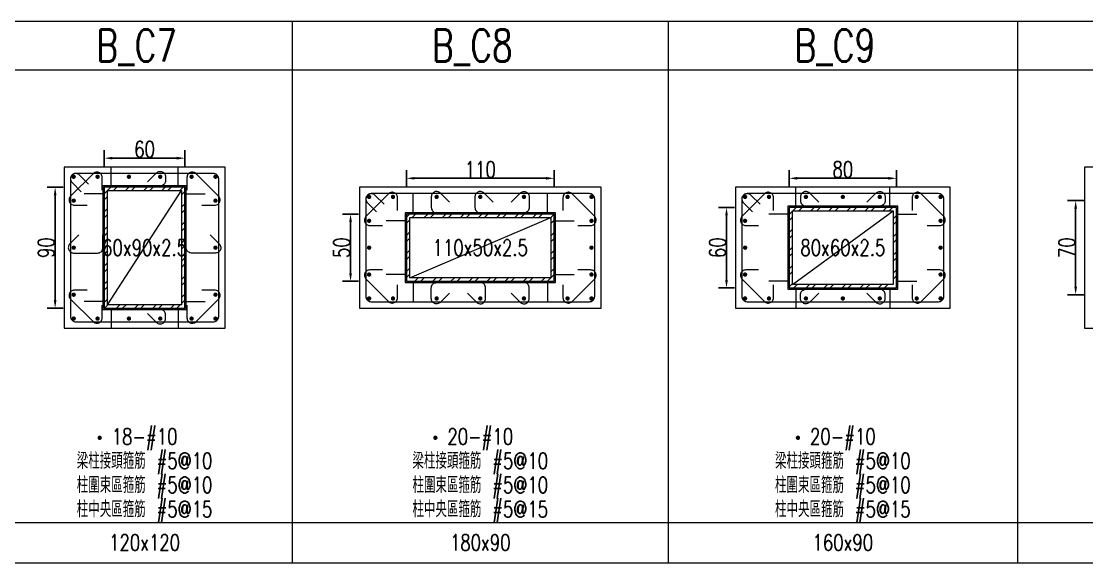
# Model space of a CAD drawing. Header units: millimetres. Extents: x 1284 to 6172, y 54950 to 59013.
# Drawn here: x 3665 to 4459, y 54950 to 55353 of the extents above; entities that cross this region are included whole.
import ezdxf
from ezdxf.enums import TextEntityAlignment as Align

# ---------------------------------------------------------------- set-up
doc = ezdxf.new("R2010")
doc.units = ezdxf.units.MM
for name, color, linetype in [('主筋斷面', 1, 'Continuous'), ('文字-主筋根數', 7, 'Continuous'), ('文字-剪力筋 中央區', 7, 'Continuous'), ('文字-剪力筋-BC', 7, 'Continuous'), ('文字-剪力筋-圍束區', 7, 'Continuous'), ('文字-斷面尺寸', 7, 'Continuous'), ('文字-柱線名稱', 7, 'Continuous'), ('文字-輔助字', 7, 'Continuous'), ('柱斷面線', 4, 'Continuous'), ('標註字', 4, 'Continuous'), ('箍筋線', 1, 'Continuous'), ('網格線', 7, 'Continuous'), ('鋼柱', 11, 'Continuous')]:
    doc.layers.add(name, color=color, linetype=linetype)
doc.styles.add('note', font='txt.shx', dxfattribs={"width": 0.75, "height": 12})
doc.styles.add('TXT', font='TXT.shx', dxfattribs={"width": 0.8, "bigfont": 'ae.shx'})
doc.dimstyles.new('RCAD_DIM', dxfattribs={"dimtxt": 12, "dimasz": 6, "dimexe": 6, "dimexo": 0.625, "dimtad": 1, "dimdec": 0, "dimdsep": 46, "dimtxsty": 'note', "dimcen": 2.5, "dimclrd": 256, "dimclre": 256, "dimclrt": 256, "dimadec": 0, "dimazin": 0, "dimtfac": 1, "dimtmove": 0, "dimatfit": 3, "dimfxl": 0, "dimtolj": 1, "dimarcsym": 0})
pattern_1 = [(45, (2267.082, 54949.834), (-6.73519, 6.73519), []), (45, (2271.572, 54949.834), (-6.73519, 6.73519), [])]

# ---------------------------------------------------------------- blocks, each defined once
blk = doc.blocks.new('*D351')
at = {"layer": 'Defpoints', "color": 0}
for p in [(3787.08, 55250.96), (3727.08, 55244.33), (3787.08, 55244.33)]:
    blk.add_point(p, dxfattribs=at)
at = {"layer": '標註字', "lineweight": -2}
for p, q in [((3727.08, 55244.96), (3727.08, 55256.96)), ((3787.08, 55244.96), (3787.08, 55256.96)), ((3733.08, 55250.96), (3781.08, 55250.96))]:
    blk.add_line(p, q, dxfattribs=at)
at = {"layer": '標註字'}
for points in [[(3733.08, 55251.96), (3733.08, 55249.96), (3727.08, 55250.96)], [(3781.08, 55251.96), (3781.08, 55249.96), (3787.08, 55250.96)]]:
    blk.add_solid(points, dxfattribs=at)
at = {"layer": '標註字', "insert": (3757.08, 55257.58), "char_height": 12, "attachment_point": 5, "style": 'note'}
blk.add_mtext('\\A1;60', dxfattribs=at)
blk = doc.blocks.new('*D352')
at = {"layer": 'Defpoints', "color": 0}
for p in [(3690.46, 55229.33), (3697.08, 55229.33), (3697.08, 55139.33)]:
    blk.add_point(p, dxfattribs=at)
at = {"layer": '標註字', "lineweight": -2}
for p, q in [((3696.46, 55229.33), (3684.46, 55229.33)), ((3690.46, 55145.33), (3690.46, 55223.33)), ((3696.46, 55139.33), (3684.46, 55139.33))]:
    blk.add_line(p, q, dxfattribs=at)
at = {"layer": '標註字'}
for points in [[(3689.46, 55223.33), (3691.46, 55223.33), (3690.46, 55229.33)], [(3689.46, 55145.33), (3691.46, 55145.33), (3690.46, 55139.33)]]:
    blk.add_solid(points, dxfattribs=at)
at = {"layer": '標註字', "insert": (3683.83, 55184.33), "char_height": 12, "attachment_point": 5, "rotation": 90, "style": 'note'}
blk.add_mtext('\\A1;90', dxfattribs=at)
blk = doc.blocks.new('Circle_Filled')
at = {"const_width": 0.5}
blk.add_lwpolyline([(-0.25, 0, 1), (0.25, 0, 1)], format="xyb", close=True, dxfattribs=at)
blk = doc.blocks.new('*D353')
at = {"layer": 'Defpoints', "color": 0}
for p in [(4062.08, 55235.96), (3952.08, 55229.33), (4062.08, 55229.33)]:
    blk.add_point(p, dxfattribs=at)
at = {"layer": '標註字', "lineweight": -2}
for p, q in [((3952.08, 55229.96), (3952.08, 55241.96)), ((4062.08, 55229.96), (4062.08, 55241.96)), ((3958.08, 55235.96), (4056.08, 55235.96))]:
    blk.add_line(p, q, dxfattribs=at)
at = {"layer": '標註字'}
for points in [[(3958.08, 55236.96), (3958.08, 55234.96), (3952.08, 55235.96)], [(4056.08, 55236.96), (4056.08, 55234.96), (4062.08, 55235.96)]]:
    blk.add_solid(points, dxfattribs=at)
at = {"layer": '標註字', "insert": (4007.08, 55242.58), "char_height": 12, "attachment_point": 5, "style": 'note'}
blk.add_mtext('\\A1;110', dxfattribs=at)
blk = doc.blocks.new('*D354')
at = {"layer": 'Defpoints', "color": 0}
for p in [(3910.46, 55209.33), (3917.08, 55209.33), (3917.08, 55159.33)]:
    blk.add_point(p, dxfattribs=at)
at = {"layer": '標註字', "lineweight": -2}
for p, q in [((3916.46, 55209.33), (3904.46, 55209.33)), ((3910.46, 55165.33), (3910.46, 55203.33)), ((3916.46, 55159.33), (3904.46, 55159.33))]:
    blk.add_line(p, q, dxfattribs=at)
at = {"layer": '標註字'}
for points in [[(3909.46, 55203.33), (3911.46, 55203.33), (3910.46, 55209.33)], [(3909.46, 55165.33), (3911.46, 55165.33), (3910.46, 55159.33)]]:
    blk.add_solid(points, dxfattribs=at)
at = {"layer": '標註字', "insert": (3903.83, 55184.33), "char_height": 12, "attachment_point": 5, "rotation": 90, "style": 'note'}
blk.add_mtext('\\A1;50', dxfattribs=at)
blk = doc.blocks.new('*D355')
at = {"layer": 'Defpoints', "color": 0}
for p in [(4317.08, 55235.96), (4237.08, 55229.33), (4317.08, 55229.33)]:
    blk.add_point(p, dxfattribs=at)
at = {"layer": '標註字', "lineweight": -2}
for p, q in [((4237.08, 55229.96), (4237.08, 55241.96)), ((4317.08, 55229.96), (4317.08, 55241.96)), ((4243.08, 55235.96), (4311.08, 55235.96))]:
    blk.add_line(p, q, dxfattribs=at)
at = {"layer": '標註字'}
for points in [[(4243.08, 55236.96), (4243.08, 55234.96), (4237.08, 55235.96)], [(4311.08, 55236.96), (4311.08, 55234.96), (4317.08, 55235.96)]]:
    blk.add_solid(points, dxfattribs=at)
at = {"layer": '標註字', "insert": (4277.08, 55242.58), "char_height": 12, "attachment_point": 5, "style": 'note'}
blk.add_mtext('\\A1;80', dxfattribs=at)
blk = doc.blocks.new('*D356')
at = {"layer": 'Defpoints', "color": 0}
for p in [(4190.46, 55214.33), (4197.08, 55214.33), (4197.08, 55154.33)]:
    blk.add_point(p, dxfattribs=at)
at = {"layer": '標註字', "lineweight": -2}
for p, q in [((4196.46, 55214.33), (4184.46, 55214.33)), ((4190.46, 55160.33), (4190.46, 55208.33)), ((4196.46, 55154.33), (4184.46, 55154.33))]:
    blk.add_line(p, q, dxfattribs=at)
at = {"layer": '標註字'}
for points in [[(4189.46, 55208.33), (4191.46, 55208.33), (4190.46, 55214.33)], [(4189.46, 55160.33), (4191.46, 55160.33), (4190.46, 55154.33)]]:
    blk.add_solid(points, dxfattribs=at)
at = {"layer": '標註字', "insert": (4183.83, 55184.33), "char_height": 12, "attachment_point": 5, "rotation": 90, "style": 'note'}
blk.add_mtext('\\A1;60', dxfattribs=at)
blk = doc.blocks.new('*D358')
at = {"layer": 'Defpoints', "color": 0}
for p in [(4450.46, 55219.33), (4457.08, 55219.33), (4457.08, 55149.33)]:
    blk.add_point(p, dxfattribs=at)
at = {"layer": '標註字', "lineweight": -2}
for p, q in [((4456.46, 55219.33), (4444.46, 55219.33)), ((4450.46, 55155.33), (4450.46, 55213.33)), ((4456.46, 55149.33), (4444.46, 55149.33))]:
    blk.add_line(p, q, dxfattribs=at)
at = {"layer": '標註字'}
for points in [[(4449.46, 55213.33), (4451.46, 55213.33), (4450.46, 55219.33)], [(4449.46, 55155.33), (4451.46, 55155.33), (4450.46, 55149.33)]]:
    blk.add_solid(points, dxfattribs=at)
at = {"layer": '標註字', "insert": (4443.83, 55184.33), "char_height": 12, "attachment_point": 5, "rotation": 90, "style": 'note'}
blk.add_mtext('\\A1;70', dxfattribs=at)

msp = doc.modelspace()

# ---------------------------------------------------------------- hatches: boundary and pattern name
at = {"layer": 'Defpoints'}
h = msp.add_hatch(dxfattribs=at)
h.set_pattern_fill('ANSI32', color=256, style=0)
h.set_pattern_definition(pattern_1)
h.paths.add_polyline_path([(3727.08, 55139.33), (3787.08, 55139.33), (3787.08, 55229.33), (3727.08, 55229.33)], flags=17)
h.paths.add_polyline_path([(3729.58, 55141.83), (3729.58, 55226.83), (3784.58, 55226.83), (3784.58, 55141.83)])
h = msp.add_hatch(dxfattribs=at)
h.set_pattern_fill('ANSI32', color=256, style=0)
h.set_pattern_definition(pattern_1)
h.paths.add_polyline_path([(4237.08, 55154.33), (4317.08, 55154.33), (4317.08, 55214.33), (4237.08, 55214.33)], flags=17)
h.paths.add_polyline_path([(4239.58, 55156.83), (4239.58, 55211.83), (4314.58, 55211.83), (4314.58, 55156.83)])
h = msp.add_hatch(dxfattribs=at)
h.set_pattern_fill('ANSI32', color=256, style=0)
h.set_pattern_definition(pattern_1)
h.paths.add_polyline_path([(3952.08, 55159.33), (4062.08, 55159.33), (4062.08, 55209.33), (3952.08, 55209.33)], flags=17)
h.paths.add_polyline_path([(3954.58, 55161.83), (3954.58, 55206.83), (4059.58, 55206.83), (4059.58, 55161.83)])

# ---------------------------------------------------------------- linework, layer by layer
at = {"layer": 'Defpoints', "lineweight": 5}
for points in [[(3732.08, 55229.33), (3732.08, 55244.33)], [(3782.08, 55229.33), (3782.08, 55244.33)], [(3727.08, 55138.33), (3788.08, 55138.33), (3788.08, 55230.33), (3726.08, 55230.33), (3726.08, 55138.33), (3727.08, 55138.33)], [(3727.08, 55224.33), (3712.08, 55224.33)], [(3729.58, 55141.83), (3784.58, 55226.83)], [(3787.08, 55224.33), (3802.08, 55224.33)], [(3957.08, 55209.33), (3957.08, 55224.33)], [(4057.08, 55209.33), (4057.08, 55224.33)], [(4242.08, 55214.33), (4242.08, 55229.33)], [(4312.08, 55214.33), (4312.08, 55229.33)], [(4237.08, 55153.33), (4318.08, 55153.33), (4318.08, 55215.33), (4236.08, 55215.33), (4236.08, 55153.33), (4237.08, 55153.33)], [(3952.08, 55158.33), (4063.08, 55158.33), (4063.08, 55210.33), (3951.08, 55210.33), (3951.08, 55158.33), (3952.08, 55158.33)], [(3954.58, 55161.83), (4059.58, 55206.83)], [(4237.08, 55209.33), (4222.08, 55209.33)], [(4239.58, 55156.83), (4314.58, 55211.83)], [(4317.08, 55209.33), (4332.08, 55209.33)], [(3952.08, 55204.33), (3937.08, 55204.33)], [(4062.08, 55204.33), (4077.08, 55204.33)], [(3952.08, 55164.33), (3937.08, 55164.33)], [(3957.08, 55159.33), (3957.08, 55144.33)], [(4057.08, 55159.33), (4057.08, 55144.33)], [(4062.08, 55164.33), (4077.08, 55164.33)], [(4237.08, 55159.33), (4222.08, 55159.33)], [(4317.08, 55159.33), (4332.08, 55159.33)], [(4242.08, 55154.33), (4242.08, 55139.33)], [(4312.08, 55154.33), (4312.08, 55139.33)], [(3727.08, 55144.33), (3712.08, 55144.33)], [(3787.08, 55144.33), (3802.08, 55144.33)], [(3732.08, 55139.33), (3732.08, 55124.33)], [(3782.08, 55139.33), (3782.08, 55124.33)]]:
    msp.add_lwpolyline(points, dxfattribs=at)
at = {"layer": '柱斷面線', "lineweight": 5}
for points in [[(3697.08, 55124.33), (3817.08, 55124.33), (3817.08, 55244.33), (3697.08, 55244.33), (3697.08, 55124.33)], [(4457.08, 55124.33), (4577.08, 55124.33), (4577.08, 55244.33), (4457.08, 55244.33), (4457.08, 55124.33)], [(3917.08, 55139.33), (4097.08, 55139.33), (4097.08, 55229.33), (3917.08, 55229.33), (3917.08, 55139.33)], [(4197.08, 55139.33), (4357.08, 55139.33), (4357.08, 55229.33), (4197.08, 55229.33), (4197.08, 55139.33)]]:
    msp.add_lwpolyline(points, dxfattribs=at)
at = {"layer": '箍筋線', "lineweight": 5}
for points in [[(3725.51, 55227.05), (3725.51, 55236.59), (3725.45, 55237.25), (3725.29, 55237.9), (3725.01, 55238.51), (3724.64, 55239.06), (3724.18, 55239.55), (3723.65, 55239.95), (3723.06, 55240.26), (3722.42, 55240.46), (3721.76, 55240.55), (3721.09, 55240.54), (3720.43, 55240.41), (3719.81, 55240.17), (3719.23, 55239.83), (3718.72, 55239.4), (3702.02, 55222.69), (3701.59, 55222.18), (3701.25, 55221.61), (3701.01, 55220.98), (3700.88, 55220.33), (3700.86, 55219.66), (3700.95, 55219), (3701.16, 55218.36), (3701.46, 55217.77), (3701.87, 55217.23), (3702.35, 55216.77), (3702.91, 55216.4), (3703.52, 55216.13), (3704.16, 55215.96), (3704.83, 55215.91), (3714.37, 55215.91)], [(3715.41, 55231.63), (3708.66, 55238.37), (3708.15, 55238.81), (3707.58, 55239.15), (3706.95, 55239.38), (3706.3, 55239.51), (3705.63, 55239.53), (3704.97, 55239.44), (3704.33, 55239.24), (3703.74, 55238.93), (3703.2, 55238.53), (3702.74, 55238.04), (3702.37, 55237.49), (3702.1, 55236.88), (3701.93, 55236.23), (3701.88, 55235.56), (3701.88, 55133.1), (3701.94, 55132.41), (3702.12, 55131.74), (3702.41, 55131.12), (3702.81, 55130.55), (3703.3, 55130.06), (3703.86, 55129.66), (3704.49, 55129.37), (3705.16, 55129.19), (3705.85, 55129.13), (3808.31, 55129.13), (3809, 55129.19), (3809.67, 55129.37), (3810.3, 55129.66), (3810.87, 55130.06), (3811.36, 55130.55), (3811.75, 55131.12), (3812.05, 55131.74), (3812.23, 55132.41), (3812.29, 55133.1), (3812.29, 55235.56), (3812.23, 55236.25), (3812.05, 55236.92), (3811.75, 55237.55), (3811.36, 55238.12), (3810.87, 55238.61), (3810.3, 55239.01), (3809.67, 55239.3), (3809, 55239.48), (3808.31, 55239.54), (3705.85, 55239.54), (3705.19, 55239.48), (3704.54, 55239.32), (3703.93, 55239.04), (3703.37, 55238.67), (3702.89, 55238.21), (3702.49, 55237.68), (3702.18, 55237.09), (3701.98, 55236.45), (3701.88, 55235.79), (3701.9, 55235.12), (3702.03, 55234.46), (3702.27, 55233.84), (3702.61, 55233.26), (3703.04, 55232.75), (3709.79, 55226.01)], [(3759.19, 55233.22), (3765.94, 55239.96), (3766.45, 55240.4), (3767.02, 55240.74), (3767.65, 55240.97), (3768.3, 55241.1), (3768.97, 55241.12), (3769.63, 55241.03), (3770.27, 55240.83), (3770.86, 55240.52), (3771.4, 55240.12), (3771.86, 55239.63), (3772.23, 55239.08), (3772.5, 55238.47), (3772.67, 55237.82), (3772.72, 55237.15), (3772.72, 55234.31), (3772.66, 55233.62), (3772.48, 55232.95), (3772.19, 55232.32), (3771.79, 55231.75), (3771.3, 55231.26), (3770.74, 55230.87), (3770.11, 55230.57), (3769.44, 55230.39), (3768.75, 55230.33), (3759.21, 55230.33)], [(3799.79, 55215.91), (3809.33, 55215.91), (3810, 55215.96), (3810.65, 55216.13), (3811.26, 55216.4), (3811.81, 55216.77), (3812.3, 55217.23), (3812.7, 55217.77), (3813.01, 55218.36), (3813.21, 55219), (3813.3, 55219.66), (3813.28, 55220.33), (3813.15, 55220.98), (3812.92, 55221.61), (3812.58, 55222.18), (3812.14, 55222.69), (3795.44, 55239.4), (3794.93, 55239.83), (3794.35, 55240.17), (3793.73, 55240.41), (3793.08, 55240.54), (3792.41, 55240.55), (3791.75, 55240.46), (3791.11, 55240.26), (3790.52, 55239.95), (3789.98, 55239.55), (3789.52, 55239.06), (3789.15, 55238.51), (3788.88, 55237.9), (3788.71, 55237.25), (3788.66, 55236.59), (3788.66, 55227.05)], [(3945.51, 55212.05), (3945.51, 55221.59), (3945.45, 55222.25), (3945.29, 55222.9), (3945.01, 55223.51), (3944.64, 55224.06), (3944.18, 55224.55), (3943.65, 55224.95), (3943.06, 55225.26), (3942.42, 55225.46), (3941.76, 55225.55), (3941.09, 55225.54), (3940.43, 55225.41), (3939.81, 55225.17), (3939.23, 55224.83), (3938.72, 55224.4), (3922.02, 55207.69), (3921.59, 55207.18), (3921.25, 55206.61), (3921.01, 55205.98), (3920.88, 55205.33), (3920.86, 55204.66), (3920.95, 55204), (3921.16, 55203.36), (3921.46, 55202.77), (3921.87, 55202.23), (3922.35, 55201.77), (3922.91, 55201.4), (3923.52, 55201.13), (3924.16, 55200.96), (3924.83, 55200.91), (3934.37, 55200.91)], [(3935.41, 55216.63), (3928.66, 55223.37), (3928.15, 55223.81), (3927.58, 55224.15), (3926.95, 55224.38), (3926.3, 55224.51), (3925.63, 55224.53), (3924.97, 55224.44), (3924.33, 55224.24), (3923.74, 55223.93), (3923.2, 55223.53), (3922.74, 55223.04), (3922.37, 55222.49), (3922.1, 55221.88), (3921.93, 55221.23), (3921.88, 55220.56), (3921.88, 55148.1), (3921.94, 55147.41), (3922.12, 55146.74), (3922.41, 55146.12), (3922.81, 55145.55), (3923.3, 55145.06), (3923.86, 55144.66), (3924.49, 55144.37), (3925.16, 55144.19), (3925.85, 55144.13), (4088.31, 55144.13), (4089, 55144.19), (4089.67, 55144.37), (4090.3, 55144.66), (4090.87, 55145.06), (4091.36, 55145.55), (4091.75, 55146.12), (4092.05, 55146.74), (4092.23, 55147.41), (4092.29, 55148.1), (4092.29, 55220.56), (4092.23, 55221.25), (4092.05, 55221.92), (4091.75, 55222.55), (4091.36, 55223.12), (4090.87, 55223.61), (4090.3, 55224.01), (4089.67, 55224.3), (4089, 55224.48), (4088.31, 55224.54), (3925.85, 55224.54), (3925.19, 55224.48), (3924.54, 55224.32), (3923.93, 55224.04), (3923.37, 55223.67), (3922.89, 55223.21), (3922.49, 55222.68), (3922.18, 55222.09), (3921.98, 55221.45), (3921.88, 55220.79), (3921.9, 55220.12), (3922.03, 55219.46), (3922.27, 55218.84), (3922.61, 55218.26), (3923.04, 55217.75), (3929.79, 55211.01)], [(3984.14, 55218.22), (3977.39, 55224.96), (3976.88, 55225.4), (3976.31, 55225.74), (3975.68, 55225.97), (3975.03, 55226.1), (3974.36, 55226.12), (3973.7, 55226.03), (3973.06, 55225.83), (3972.47, 55225.52), (3971.93, 55225.12), (3971.47, 55224.63), (3971.1, 55224.08), (3970.83, 55223.47), (3970.66, 55222.82), (3970.61, 55222.15), (3970.61, 55214.31), (3970.67, 55213.62), (3970.85, 55212.95), (3971.14, 55212.32), (3971.54, 55211.75), (3972.03, 55211.26), (3972.59, 55210.87), (3973.22, 55210.57), (3973.89, 55210.39), (3974.58, 55210.33), (3984.12, 55210.33)], [(4016.64, 55218.22), (4009.89, 55224.96), (4009.38, 55225.4), (4008.81, 55225.74), (4008.18, 55225.97), (4007.53, 55226.1), (4006.86, 55226.12), (4006.2, 55226.03), (4005.56, 55225.83), (4004.97, 55225.52), (4004.43, 55225.12), (4003.97, 55224.63), (4003.6, 55224.08), (4003.33, 55223.47), (4003.16, 55222.82), (4003.11, 55222.15), (4003.11, 55214.31), (4003.17, 55213.62), (4003.35, 55212.95), (4003.64, 55212.32), (4004.04, 55211.75), (4004.53, 55211.26), (4005.09, 55210.87), (4005.72, 55210.57), (4006.39, 55210.39), (4007.08, 55210.33), (4016.62, 55210.33)], [(4030.03, 55218.22), (4036.77, 55224.96), (4037.28, 55225.4), (4037.86, 55225.74), (4038.48, 55225.97), (4039.14, 55226.1), (4039.8, 55226.12), (4040.47, 55226.03), (4041.1, 55225.83), (4041.7, 55225.52), (4042.23, 55225.12), (4042.69, 55224.63), (4043.06, 55224.08), (4043.33, 55223.47), (4043.5, 55222.82), (4043.56, 55222.15), (4043.56, 55214.31), (4043.5, 55213.62), (4043.32, 55212.95), (4043.02, 55212.32), (4042.63, 55211.75), (4042.14, 55211.26), (4041.57, 55210.87), (4040.94, 55210.57), (4040.27, 55210.39), (4039.58, 55210.33), (4030.04, 55210.33)], [(4079.79, 55200.91), (4089.33, 55200.91), (4090, 55200.96), (4090.65, 55201.13), (4091.26, 55201.4), (4091.81, 55201.77), (4092.3, 55202.23), (4092.7, 55202.77), (4093.01, 55203.36), (4093.21, 55204), (4093.3, 55204.66), (4093.28, 55205.33), (4093.15, 55205.98), (4092.92, 55206.61), (4092.58, 55207.18), (4092.14, 55207.69), (4075.44, 55224.4), (4074.93, 55224.83), (4074.35, 55225.17), (4073.73, 55225.41), (4073.08, 55225.54), (4072.41, 55225.55), (4071.75, 55225.46), (4071.11, 55225.26), (4070.52, 55224.95), (4069.98, 55224.55), (4069.52, 55224.06), (4069.15, 55223.51), (4068.88, 55222.9), (4068.71, 55222.25), (4068.66, 55221.59), (4068.66, 55212.05)], [(4225.51, 55212.05), (4225.51, 55221.59), (4225.45, 55222.25), (4225.29, 55222.9), (4225.01, 55223.51), (4224.64, 55224.06), (4224.18, 55224.55), (4223.65, 55224.95), (4223.06, 55225.26), (4222.42, 55225.46), (4221.76, 55225.55), (4221.09, 55225.54), (4220.43, 55225.41), (4219.81, 55225.17), (4219.23, 55224.83), (4218.72, 55224.4), (4202.02, 55207.69), (4201.59, 55207.18), (4201.25, 55206.61), (4201.01, 55205.98), (4200.88, 55205.33), (4200.86, 55204.66), (4200.95, 55204), (4201.16, 55203.36), (4201.46, 55202.77), (4201.87, 55202.23), (4202.35, 55201.77), (4202.91, 55201.4), (4203.52, 55201.13), (4204.16, 55200.96), (4204.83, 55200.91), (4214.37, 55200.91)], [(4215.41, 55216.63), (4208.66, 55223.37), (4208.15, 55223.81), (4207.58, 55224.15), (4206.95, 55224.38), (4206.3, 55224.51), (4205.63, 55224.53), (4204.97, 55224.44), (4204.33, 55224.24), (4203.74, 55223.93), (4203.2, 55223.53), (4202.74, 55223.04), (4202.37, 55222.49), (4202.1, 55221.88), (4201.93, 55221.23), (4201.88, 55220.56), (4201.88, 55148.1), (4201.94, 55147.41), (4202.12, 55146.74), (4202.41, 55146.12), (4202.81, 55145.55), (4203.3, 55145.06), (4203.86, 55144.66), (4204.49, 55144.37), (4205.16, 55144.19), (4205.85, 55144.13), (4348.31, 55144.13), (4349, 55144.19), (4349.67, 55144.37), (4350.3, 55144.66), (4350.87, 55145.06), (4351.36, 55145.55), (4351.75, 55146.12), (4352.05, 55146.74), (4352.23, 55147.41), (4352.29, 55148.1), (4352.29, 55220.56), (4352.23, 55221.25), (4352.05, 55221.92), (4351.75, 55222.55), (4351.36, 55223.12), (4350.87, 55223.61), (4350.3, 55224.01), (4349.67, 55224.3), (4349, 55224.48), (4348.31, 55224.54), (4205.85, 55224.54), (4205.19, 55224.48), (4204.54, 55224.32), (4203.93, 55224.04), (4203.37, 55223.67), (4202.89, 55223.21), (4202.49, 55222.68), (4202.18, 55222.09), (4201.98, 55221.45), (4201.88, 55220.79), (4201.9, 55220.12), (4202.03, 55219.46), (4202.27, 55218.84), (4202.61, 55218.26), (4203.04, 55217.75), (4209.79, 55211.01)], [(4259.14, 55218.22), (4252.39, 55224.96), (4251.88, 55225.4), (4251.31, 55225.74), (4250.68, 55225.97), (4250.03, 55226.1), (4249.36, 55226.12), (4248.7, 55226.03), (4248.06, 55225.83), (4247.47, 55225.52), (4246.93, 55225.12), (4246.47, 55224.63), (4246.1, 55224.08), (4245.83, 55223.47), (4245.66, 55222.82), (4245.61, 55222.15), (4245.61, 55219.31), (4245.67, 55218.62), (4245.85, 55217.95), (4246.14, 55217.32), (4246.54, 55216.75), (4247.03, 55216.26), (4247.59, 55215.87), (4248.22, 55215.57), (4248.89, 55215.39), (4249.58, 55215.33), (4259.12, 55215.33)], [(4295.03, 55218.22), (4301.77, 55224.96), (4302.28, 55225.4), (4302.86, 55225.74), (4303.48, 55225.97), (4304.14, 55226.1), (4304.8, 55226.12), (4305.47, 55226.03), (4306.1, 55225.83), (4306.7, 55225.52), (4307.23, 55225.12), (4307.69, 55224.63), (4308.06, 55224.08), (4308.33, 55223.47), (4308.5, 55222.82), (4308.56, 55222.15), (4308.56, 55219.31), (4308.5, 55218.62), (4308.32, 55217.95), (4308.02, 55217.32), (4307.63, 55216.75), (4307.14, 55216.26), (4306.57, 55215.87), (4305.94, 55215.57), (4305.27, 55215.39), (4304.58, 55215.33), (4295.04, 55215.33)], [(4339.79, 55200.91), (4349.33, 55200.91), (4350, 55200.96), (4350.65, 55201.13), (4351.26, 55201.4), (4351.81, 55201.77), (4352.3, 55202.23), (4352.7, 55202.77), (4353.01, 55203.36), (4353.21, 55204), (4353.3, 55204.66), (4353.28, 55205.33), (4353.15, 55205.98), (4352.92, 55206.61), (4352.58, 55207.18), (4352.14, 55207.69), (4335.44, 55224.4), (4334.93, 55224.83), (4334.35, 55225.17), (4333.73, 55225.41), (4333.08, 55225.54), (4332.41, 55225.55), (4331.75, 55225.46), (4331.11, 55225.26), (4330.52, 55224.95), (4329.98, 55224.55), (4329.52, 55224.06), (4329.15, 55223.51), (4328.88, 55222.9), (4328.71, 55222.25), (4328.66, 55221.59), (4328.66, 55212.05)], [(3708.2, 55193.89), (3701.45, 55187.14), (3701.02, 55186.63), (3700.68, 55186.06), (3700.44, 55185.43), (3700.31, 55184.78), (3700.29, 55184.11), (3700.39, 55183.45), (3700.59, 55182.81), (3700.9, 55182.22), (3701.3, 55181.69), (3701.78, 55181.23), (3702.34, 55180.85), (3702.95, 55180.58), (3703.6, 55180.42), (3704.26, 55180.36), (3722.11, 55180.36), (3722.8, 55180.42), (3723.47, 55180.6), (3724.09, 55180.89), (3724.66, 55181.29), (3725.15, 55181.78), (3725.55, 55182.35), (3725.84, 55182.97), (3726.02, 55183.64), (3726.08, 55184.33), (3726.08, 55193.87)], [(3805.97, 55193.89), (3812.71, 55187.14), (3813.14, 55186.63), (3813.48, 55186.06), (3813.72, 55185.43), (3813.85, 55184.78), (3813.87, 55184.11), (3813.78, 55183.45), (3813.57, 55182.81), (3813.27, 55182.22), (3812.87, 55181.69), (3812.38, 55181.23), (3811.82, 55180.85), (3811.21, 55180.58), (3810.57, 55180.42), (3809.9, 55180.36), (3792.06, 55180.36), (3791.37, 55180.42), (3790.7, 55180.6), (3790.07, 55180.89), (3789.5, 55181.29), (3789.01, 55181.78), (3788.61, 55182.35), (3788.32, 55182.97), (3788.14, 55183.64), (3788.08, 55184.33), (3788.08, 55193.87)], [(3934.37, 55167.76), (3924.83, 55167.76), (3924.16, 55167.7), (3923.52, 55167.54), (3922.91, 55167.26), (3922.35, 55166.89), (3921.87, 55166.43), (3921.46, 55165.9), (3921.16, 55165.31), (3920.95, 55164.67), (3920.86, 55164.01), (3920.88, 55163.34), (3921.01, 55162.69), (3921.25, 55162.06), (3921.59, 55161.49), (3922.02, 55160.98), (3938.72, 55144.27), (3939.23, 55143.84), (3939.81, 55143.5), (3940.43, 55143.26), (3941.09, 55143.13), (3941.76, 55143.11), (3942.42, 55143.21), (3943.06, 55143.41), (3943.65, 55143.72), (3944.18, 55144.12), (3944.64, 55144.6), (3945.01, 55145.16), (3945.29, 55145.77), (3945.45, 55146.42), (3945.51, 55147.08), (3945.51, 55156.62)], [(4068.66, 55156.62), (4068.66, 55147.08), (4068.71, 55146.42), (4068.88, 55145.77), (4069.15, 55145.16), (4069.52, 55144.6), (4069.98, 55144.12), (4070.52, 55143.72), (4071.11, 55143.41), (4071.75, 55143.21), (4072.41, 55143.11), (4073.08, 55143.13), (4073.73, 55143.26), (4074.35, 55143.5), (4074.93, 55143.84), (4075.44, 55144.27), (4092.14, 55160.98), (4092.58, 55161.49), (4092.92, 55162.06), (4093.15, 55162.69), (4093.28, 55163.34), (4093.3, 55164.01), (4093.21, 55164.67), (4093.01, 55165.31), (4092.7, 55165.9), (4092.3, 55166.43), (4091.81, 55166.89), (4091.26, 55167.26), (4090.65, 55167.54), (4090, 55167.7), (4089.33, 55167.76), (4079.79, 55167.76)], [(4214.37, 55167.76), (4204.83, 55167.76), (4204.16, 55167.7), (4203.52, 55167.54), (4202.91, 55167.26), (4202.35, 55166.89), (4201.87, 55166.43), (4201.46, 55165.9), (4201.16, 55165.31), (4200.95, 55164.67), (4200.86, 55164.01), (4200.88, 55163.34), (4201.01, 55162.69), (4201.25, 55162.06), (4201.59, 55161.49), (4202.02, 55160.98), (4218.72, 55144.27), (4219.23, 55143.84), (4219.81, 55143.5), (4220.43, 55143.26), (4221.09, 55143.13), (4221.76, 55143.11), (4222.42, 55143.21), (4223.06, 55143.41), (4223.65, 55143.72), (4224.18, 55144.12), (4224.64, 55144.6), (4225.01, 55145.16), (4225.29, 55145.77), (4225.45, 55146.42), (4225.51, 55147.08), (4225.51, 55156.62)], [(4328.66, 55156.62), (4328.66, 55147.08), (4328.71, 55146.42), (4328.88, 55145.77), (4329.15, 55145.16), (4329.52, 55144.6), (4329.98, 55144.12), (4330.52, 55143.72), (4331.11, 55143.41), (4331.75, 55143.21), (4332.41, 55143.11), (4333.08, 55143.13), (4333.73, 55143.26), (4334.35, 55143.5), (4334.93, 55143.84), (4335.44, 55144.27), (4352.14, 55160.98), (4352.58, 55161.49), (4352.92, 55162.06), (4353.15, 55162.69), (4353.28, 55163.34), (4353.3, 55164.01), (4353.21, 55164.67), (4353.01, 55165.31), (4352.7, 55165.9), (4352.3, 55166.43), (4351.81, 55166.89), (4351.26, 55167.26), (4350.65, 55167.54), (4350, 55167.7), (4349.33, 55167.76), (4339.79, 55167.76)], [(3714.37, 55152.76), (3704.83, 55152.76), (3704.16, 55152.7), (3703.52, 55152.54), (3702.91, 55152.26), (3702.35, 55151.89), (3701.87, 55151.43), (3701.46, 55150.9), (3701.16, 55150.31), (3700.95, 55149.67), (3700.86, 55149.01), (3700.88, 55148.34), (3701.01, 55147.69), (3701.25, 55147.06), (3701.59, 55146.49), (3702.02, 55145.98), (3718.72, 55129.27), (3719.23, 55128.84), (3719.81, 55128.5), (3720.43, 55128.26), (3721.09, 55128.13), (3721.76, 55128.11), (3722.42, 55128.21), (3723.06, 55128.41), (3723.65, 55128.72), (3724.18, 55129.12), (3724.64, 55129.6), (3725.01, 55130.16), (3725.29, 55130.77), (3725.45, 55131.42), (3725.51, 55132.08), (3725.51, 55141.62)], [(3788.66, 55141.62), (3788.66, 55132.08), (3788.71, 55131.42), (3788.88, 55130.77), (3789.15, 55130.16), (3789.52, 55129.6), (3789.98, 55129.12), (3790.52, 55128.72), (3791.11, 55128.41), (3791.75, 55128.21), (3792.41, 55128.11), (3793.08, 55128.13), (3793.73, 55128.26), (3794.35, 55128.5), (3794.93, 55128.84), (3795.44, 55129.27), (3812.14, 55145.98), (3812.58, 55146.49), (3812.92, 55147.06), (3813.15, 55147.69), (3813.28, 55148.34), (3813.3, 55149.01), (3813.21, 55149.67), (3813.01, 55150.31), (3812.7, 55150.9), (3812.3, 55151.43), (3811.81, 55151.89), (3811.26, 55152.26), (3810.65, 55152.54), (3810, 55152.7), (3809.33, 55152.76), (3799.79, 55152.76)], [(3984.14, 55150.45), (3977.39, 55143.7), (3976.88, 55143.27), (3976.31, 55142.93), (3975.68, 55142.69), (3975.03, 55142.56), (3974.36, 55142.55), (3973.7, 55142.64), (3973.06, 55142.84), (3972.47, 55143.15), (3971.93, 55143.55), (3971.47, 55144.04), (3971.1, 55144.59), (3970.83, 55145.2), (3970.66, 55145.85), (3970.61, 55146.51), (3970.61, 55154.36), (3970.67, 55155.05), (3970.85, 55155.72), (3971.14, 55156.35), (3971.54, 55156.91), (3972.03, 55157.4), (3972.59, 55157.8), (3973.22, 55158.09), (3973.89, 55158.27), (3974.58, 55158.33), (3984.12, 55158.33)], [(3997.53, 55150.45), (4004.27, 55143.7), (4004.78, 55143.27), (4005.36, 55142.93), (4005.98, 55142.69), (4006.64, 55142.56), (4007.3, 55142.55), (4007.97, 55142.64), (4008.6, 55142.84), (4009.2, 55143.15), (4009.73, 55143.55), (4010.19, 55144.04), (4010.56, 55144.59), (4010.83, 55145.2), (4011, 55145.85), (4011.06, 55146.51), (4011.06, 55154.36), (4011, 55155.05), (4010.82, 55155.72), (4010.52, 55156.35), (4010.13, 55156.91), (4009.64, 55157.4), (4009.07, 55157.8), (4008.44, 55158.09), (4007.77, 55158.27), (4007.08, 55158.33), (3997.54, 55158.33)], [(4030.03, 55150.45), (4036.77, 55143.7), (4037.28, 55143.27), (4037.86, 55142.93), (4038.48, 55142.69), (4039.14, 55142.56), (4039.8, 55142.55), (4040.47, 55142.64), (4041.1, 55142.84), (4041.7, 55143.15), (4042.23, 55143.55), (4042.69, 55144.04), (4043.06, 55144.59), (4043.33, 55145.2), (4043.5, 55145.85), (4043.56, 55146.51), (4043.56, 55154.36), (4043.5, 55155.05), (4043.32, 55155.72), (4043.02, 55156.35), (4042.63, 55156.91), (4042.14, 55157.4), (4041.57, 55157.8), (4040.94, 55158.09), (4040.27, 55158.27), (4039.58, 55158.33), (4030.04, 55158.33)], [(4259.14, 55150.45), (4252.39, 55143.7), (4251.88, 55143.27), (4251.31, 55142.93), (4250.68, 55142.69), (4250.03, 55142.56), (4249.36, 55142.55), (4248.7, 55142.64), (4248.06, 55142.84), (4247.47, 55143.15), (4246.93, 55143.55), (4246.47, 55144.04), (4246.1, 55144.59), (4245.83, 55145.2), (4245.66, 55145.85), (4245.61, 55146.51), (4245.61, 55149.36), (4245.67, 55150.05), (4245.85, 55150.72), (4246.14, 55151.35), (4246.54, 55151.91), (4247.03, 55152.4), (4247.59, 55152.8), (4248.22, 55153.09), (4248.89, 55153.27), (4249.58, 55153.33), (4259.12, 55153.33)], [(4295.03, 55150.45), (4301.77, 55143.7), (4302.28, 55143.27), (4302.86, 55142.93), (4303.48, 55142.69), (4304.14, 55142.56), (4304.8, 55142.55), (4305.47, 55142.64), (4306.1, 55142.84), (4306.7, 55143.15), (4307.23, 55143.55), (4307.69, 55144.04), (4308.06, 55144.59), (4308.33, 55145.2), (4308.5, 55145.85), (4308.56, 55146.51), (4308.56, 55149.36), (4308.5, 55150.05), (4308.32, 55150.72), (4308.02, 55151.35), (4307.63, 55151.91), (4307.14, 55152.4), (4306.57, 55152.8), (4305.94, 55153.09), (4305.27, 55153.27), (4304.58, 55153.33), (4295.04, 55153.33)], [(3759.19, 55135.45), (3765.94, 55128.7), (3766.45, 55128.27), (3767.02, 55127.93), (3767.65, 55127.69), (3768.3, 55127.56), (3768.97, 55127.55), (3769.63, 55127.64), (3770.27, 55127.84), (3770.86, 55128.15), (3771.4, 55128.55), (3771.86, 55129.04), (3772.23, 55129.59), (3772.5, 55130.2), (3772.67, 55130.85), (3772.72, 55131.51), (3772.72, 55134.36), (3772.66, 55135.05), (3772.48, 55135.72), (3772.19, 55136.35), (3771.79, 55136.91), (3771.3, 55137.4), (3770.74, 55137.8), (3770.11, 55138.09), (3769.44, 55138.27), (3768.75, 55138.33), (3759.21, 55138.33)]]:
    msp.add_lwpolyline(points, dxfattribs=at)
at = {"layer": '網格線', "lineweight": 5}
for points in [[(3647.08, 55352.83), (3867.08, 55352.83)], [(3867.08, 55352.83), (4147.08, 55352.83)], [(3867.08, 55352.83), (3867.08, 55316.83)], [(4147.08, 55352.83), (4407.08, 55352.83)], [(4147.08, 55352.83), (4147.08, 55316.83)], [(4407.08, 55352.83), (4627.08, 55352.83)], [(4407.08, 55352.83), (4407.08, 55316.83)], [(3647.08, 55316.83), (3867.08, 55316.83)], [(3867.08, 55316.83), (4147.08, 55316.83)], [(3867.08, 55316.83), (3867.08, 54979.83)], [(4147.08, 55316.83), (4407.08, 55316.83)], [(4147.08, 55316.83), (4147.08, 54979.83)], [(4407.08, 55316.83), (4627.08, 55316.83)], [(4407.08, 55316.83), (4407.08, 54979.83)], [(3647.08, 54979.83), (3867.08, 54979.83)], [(3867.08, 54979.83), (4147.08, 54979.83)], [(3867.08, 54979.83), (3867.08, 54949.83)], [(4147.08, 54979.83), (4407.08, 54979.83)], [(4147.08, 54979.83), (4147.08, 54949.83)], [(4407.08, 54979.83), (4627.08, 54979.83)], [(4407.08, 54979.83), (4407.08, 54949.83)], [(3647.08, 54949.83), (3867.08, 54949.83)], [(3867.08, 54949.83), (4147.08, 54949.83)], [(4147.08, 54949.83), (4407.08, 54949.83)], [(4407.08, 54949.83), (4627.08, 54949.83)]]:
    msp.add_lwpolyline(points, dxfattribs=at)
at = {"layer": '鋼柱', "lineweight": 5}
for points in [[(3727.08, 55139.33), (3787.08, 55139.33), (3787.08, 55229.33), (3727.08, 55229.33), (3727.08, 55139.33)], [(3729.58, 55141.83), (3729.58, 55226.83), (3784.58, 55226.83), (3784.58, 55141.83), (3729.58, 55141.83)], [(4237.08, 55154.33), (4317.08, 55154.33), (4317.08, 55214.33), (4237.08, 55214.33), (4237.08, 55154.33)], [(3952.08, 55159.33), (4062.08, 55159.33), (4062.08, 55209.33), (3952.08, 55209.33), (3952.08, 55159.33)], [(3954.58, 55161.83), (3954.58, 55206.83), (4059.58, 55206.83), (4059.58, 55161.83), (3954.58, 55161.83)], [(4239.58, 55156.83), (4239.58, 55211.83), (4314.58, 55211.83), (4314.58, 55156.83), (4239.58, 55156.83)]]:
    msp.add_lwpolyline(points, dxfattribs=at)

# ---------------------------------------------------------------- block references
at = {"layer": '主筋斷面', "lineweight": 5, "xscale": 3.220000028610229, "yscale": 3.220000028610229}
for p in [(3704.28, 55237.13), (3722.08, 55237.13), (3745.42, 55237.13), (3768.75, 55237.13), (3792.08, 55237.13), (3809.88, 55237.13), (3924.28, 55222.13), (3942.08, 55222.13), (3974.58, 55222.13), (4007.08, 55222.13), (4039.58, 55222.13), (4072.08, 55222.13), (4089.88, 55222.13), (4204.28, 55222.13), (4222.08, 55222.13), (4249.58, 55222.13), (4277.08, 55222.13), (4304.58, 55222.13), (4332.08, 55222.13), (4349.88, 55222.13), (3704.28, 55219.33), (3809.88, 55219.33), (3924.28, 55204.33), (4089.88, 55204.33), (4204.28, 55204.33), (4349.88, 55204.33), (3704.28, 55184.33), (3809.88, 55184.33), (3924.28, 55184.33), (4089.88, 55184.33), (4204.28, 55184.33), (4349.88, 55184.33), (3924.28, 55164.33), (4089.88, 55164.33), (4204.28, 55164.33), (4349.88, 55164.33), (3704.28, 55149.33), (3809.88, 55149.33), (3924.28, 55146.53), (3942.08, 55146.53), (3974.58, 55146.53), (4007.08, 55146.53), (4039.58, 55146.53), (4072.08, 55146.53), (4089.88, 55146.53), (4204.28, 55146.53), (4222.08, 55146.53), (4249.58, 55146.53), (4277.08, 55146.53), (4304.58, 55146.53), (4332.08, 55146.53), (4349.88, 55146.53), (3704.28, 55131.53), (3722.08, 55131.53), (3745.42, 55131.53), (3768.75, 55131.53), (3792.08, 55131.53), (3809.88, 55131.53), (3723.64, 55042.83), (3973.64, 55042.83), (4243.64, 55042.83)]:
    msp.add_blockref('Circle_Filled', p, dxfattribs=at)

# ---------------------------------------------------------------- texts
at = {"layer": '文字-主筋根數', "style": 'TXT', "width": 0.75}
for s, p in [('18-#10', (3757.08, 55042.83)), ('20-#10', (4007.08, 55042.83)), ('20-#10', (4277.08, 55042.83))]:
    msp.add_text(s, height=12, dxfattribs=at).set_placement(p, align=Align.MIDDLE)
at = {"layer": '文字-剪力筋 中央區', "style": 'TXT', "width": 0.75}
for p in [(3757.08, 54988.83), (4007.08, 54988.83), (4277.08, 54988.83)]:
    msp.add_text('柱中央區箍筋 #5@15', height=12, dxfattribs=at).set_placement(p, align=Align.MIDDLE)
at = {"layer": '文字-剪力筋-BC', "style": 'TXT', "width": 0.75}
for p in [(3757.08, 55024.83), (4007.08, 55024.83), (4277.08, 55024.83)]:
    msp.add_text('梁柱接頭箍筋 #5@10', height=12, dxfattribs=at).set_placement(p, align=Align.MIDDLE)
at = {"layer": '文字-剪力筋-圍束區', "style": 'TXT', "width": 0.75}
for p in [(3757.08, 55006.83), (4007.08, 55006.83), (4277.08, 55006.83)]:
    msp.add_text('柱圍束區箍筋 #5@10', height=12, dxfattribs=at).set_placement(p, align=Align.MIDDLE)
at = {"layer": '文字-斷面尺寸', "style": 'TXT', "width": 0.75}
for s, p in [('120x120', (3757.08, 54964.83)), ('180x90', (4007.08, 54964.83)), ('160x90', (4277.08, 54964.83))]:
    msp.add_text(s, height=12, dxfattribs=at).set_placement(p, align=Align.MIDDLE)
at = {"layer": '文字-柱線名稱', "style": 'TXT', "width": 0.75}
for s, p in [('B_C7', (3721.08, 55334.83)), ('B_C8', (3971.08, 55334.83)), ('B_C9', (4241.08, 55334.83))]:
    msp.add_text(s, height=24, dxfattribs=at).set_placement(p, align=Align.MIDDLE_LEFT)
at = {"layer": '文字-輔助字', "style": 'TXT', "width": 0.75}
for s, p in [('60x90x2.5', (3757.08, 55184.33)), ('110x50x2.5', (4007.08, 55184.33)), ('80x60x2.5', (4277.08, 55184.33))]:
    msp.add_text(s, height=12, dxfattribs=at).set_placement(p, align=Align.MIDDLE)

# ---------------------------------------------------------------- dimensions: what is measured, and where the dimension line sits
at = {"layer": '標註字'}
for base, p1, p2, picture, middle in [((3787.08, 55250.96), (3727.08, 55244.33), (3787.08, 55244.33), '*D351', (3757.08, 55257.58)), ((4062.08, 55235.96), (3952.08, 55229.33), (4062.08, 55229.33), '*D353', (4007.08, 55242.58)), ((4317.08, 55235.96), (4237.08, 55229.33), (4317.08, 55229.33), '*D355', (4277.08, 55242.58))]:
    dim = msp.add_linear_dim(base=base, p1=p1, p2=p2, dimstyle='RCAD_DIM', dxfattribs=at)
    dim.commit()
    dim.dimension.update_dxf_attribs({"geometry": picture, "text_midpoint": middle})
for base, p1, p2, picture, middle in [((3690.46, 55229.33), (3697.08, 55139.33), (3697.08, 55229.33), '*D352', (3683.83, 55184.33)), ((4190.46, 55214.33), (4197.08, 55154.33), (4197.08, 55214.33), '*D356', (4183.83, 55184.33)), ((4450.46, 55219.33), (4457.08, 55149.33), (4457.08, 55219.33), '*D358', (4443.83, 55184.33)), ((3910.46, 55209.33), (3917.08, 55159.33), (3917.08, 55209.33), '*D354', (3903.83, 55184.33))]:
    dim = msp.add_linear_dim(base=base, p1=p1, p2=p2, angle=90, dimstyle='RCAD_DIM', dxfattribs=at)
    dim.commit()
    dim.dimension.update_dxf_attribs({"geometry": picture, "text_midpoint": middle})

doc.saveas('drawing.dxf')
